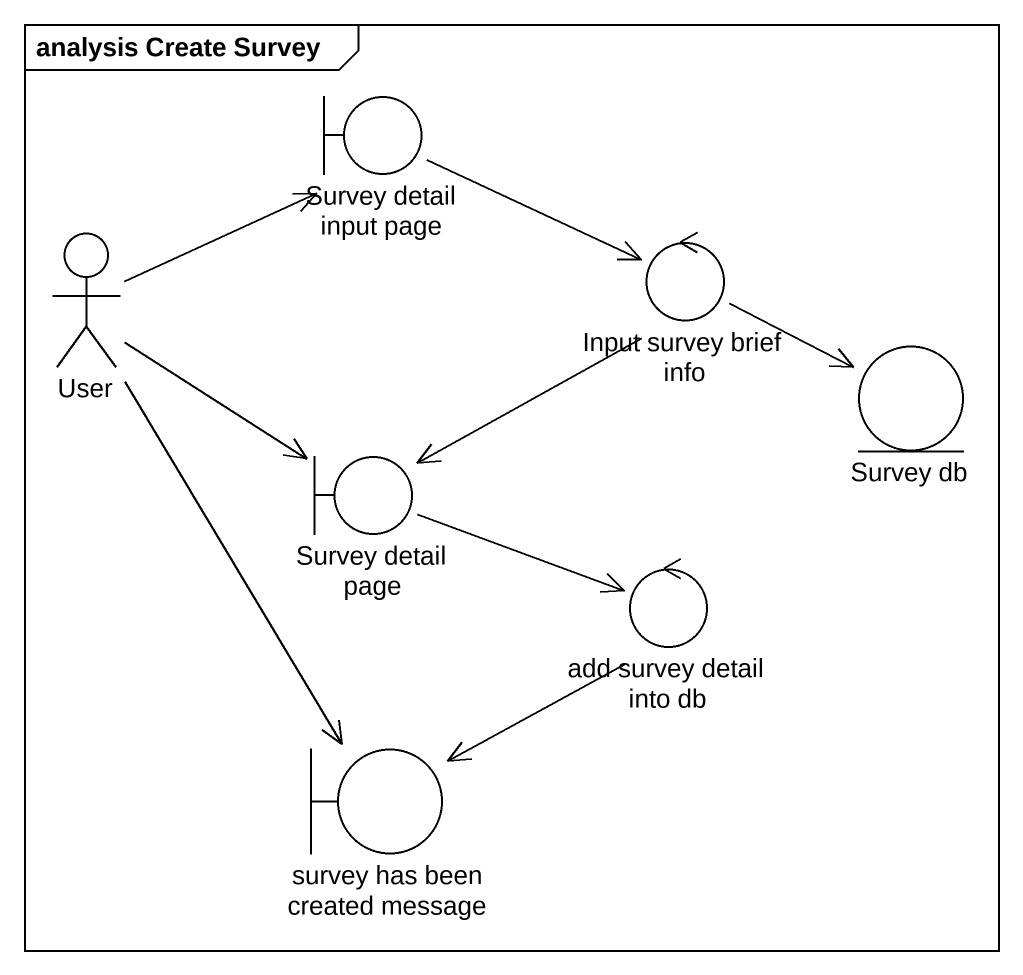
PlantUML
@startuml
mainframe analysis Create Survey
boundary "Survey detail input page" as Survey_detail_input_page
actor User
control "Input survey brief info" as Input_survey_brief_info
entity "Survey db" as Survey_db
boundary "Survey detail page" as Survey_detail_page
control "add survey detail into db" as add_survey_detail_into_db
boundary "survey has been created message" as survey_has_been_created
Survey_detail_input_page -right-> Input_survey_brief_info
User -right-> Survey_detail_input_page
User --> Survey_detail_page
User --> survey_has_been_created
Input_survey_brief_info -right-> Survey_db
Input_survey_brief_info --> Survey_detail_page
Survey_detail_page -right-> add_survey_detail_into_db
add_survey_detail_into_db --> survey_has_been_created
@enduml
